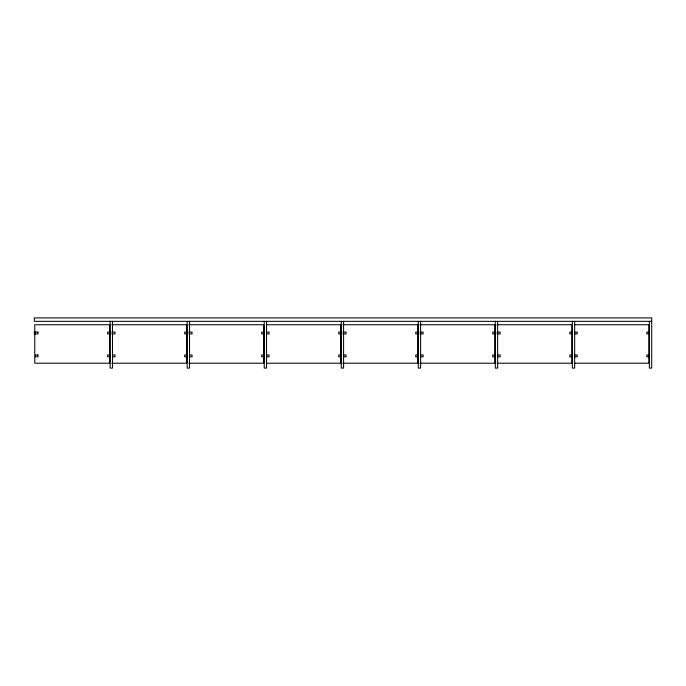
<?xml version="1.0" encoding="UTF-8"?>
<svg xmlns="http://www.w3.org/2000/svg" width="686" height="686" viewBox="0 0 686 686"><rect width="100%" height="100%" fill="white"/><g stroke="black" fill="none" stroke-linecap="round" stroke-linejoin="round"><path stroke-width="1.03" d="M651.7 321.34L34.3 321.34L34.3 317.918L651.7 317.918L651.7 368.082L649.368 368.082L649.368 321.34M111.792 324.752L186.721 324.752L186.721 363.203L111.792 363.203M188.821 324.752L263.75 324.752L263.75 363.203L188.821 363.203M266.923 324.752L340.779 324.752L340.779 332.075M342.88 324.752L417.808 324.752L417.808 363.203L342.88 363.203M419.909 324.752L494.838 324.752L494.838 363.203L419.909 363.203M496.938 324.752L571.867 324.752L571.867 332.075M575.04 324.752L648.896 324.752L648.896 363.203L575.04 363.203M110.163 332.075L107.642 332.075L107.642 333.928L110.163 333.928M111.792 332.075L115.016 332.075L115.016 333.928L111.792 333.928M187.192 332.075L184.671 332.075L184.671 333.928L187.192 333.928M188.821 332.075L192.046 332.075L192.046 333.928L188.821 333.928M264.221 332.075L261.7 332.075L261.7 333.928L264.221 333.928M266.554 332.075L269.075 332.075L269.075 333.928L266.554 333.928M341.251 332.075L338.73 332.075L338.73 333.928L341.251 333.928M342.88 332.075L346.104 332.075L346.104 333.928L342.88 333.928M418.28 332.075L415.759 332.075L415.759 333.928L418.28 333.928M419.909 332.075L423.133 332.075L423.133 333.928L419.909 333.928M495.309 332.075L492.788 332.075L492.788 333.928L495.309 333.928M496.938 332.075L500.163 332.075L500.163 333.928L496.938 333.928M572.338 332.075L569.817 332.075L569.817 333.928L572.338 333.928M574.671 332.075L577.192 332.075L577.192 333.928L574.671 333.928M649.368 332.075L646.847 332.075L646.847 333.928L649.368 333.928M110.163 354.954L107.642 354.954L107.642 356.806L110.163 356.806M112.495 354.954L115.016 354.954L115.016 356.806L112.495 356.806M187.192 354.954L184.671 354.954L184.671 356.806L187.192 356.806M189.525 354.954L192.046 354.954L192.046 356.806L189.525 356.806M264.221 354.954L261.7 354.954L261.7 356.806L264.221 356.806M266.554 354.954L269.075 354.954L269.075 356.806L266.554 356.806M341.251 354.954L338.73 354.954L338.73 356.806L341.251 356.806M343.583 354.954L346.104 354.954L346.104 356.806L343.583 356.806M418.28 354.954L415.759 354.954L415.759 356.806L418.28 356.806M420.612 354.954L423.133 354.954L423.133 356.806L420.612 356.806M495.309 354.954L492.788 354.954L492.788 356.806L495.309 356.806M497.642 354.954L500.163 354.954L500.163 356.806L497.642 356.806M572.338 354.954L569.817 354.954L569.817 356.806L572.338 356.806M574.671 354.954L577.192 354.954L577.192 356.806L574.671 356.806M649.368 354.954L646.847 354.954L646.847 356.806L649.368 356.806M266.923 363.203L340.779 363.203L340.779 334.151M496.938 363.203L571.867 363.203L571.867 334.151M574.671 321.34L574.671 368.082L572.338 368.082L572.338 321.34M497.642 321.34L497.642 368.082L495.309 368.082L495.309 321.34M420.612 321.34L420.612 368.082L418.28 368.082L418.28 321.34M343.583 321.34L343.583 368.082L341.251 368.082L341.251 321.34M266.554 321.34L266.554 368.082L264.221 368.082L264.221 321.34M189.525 321.34L189.525 368.082L187.192 368.082L187.192 321.34M112.495 321.34L112.495 368.082L110.163 368.082L110.163 321.34M35.466 332.075L35.466 333.928M109.691 324.752L34.763 324.752L34.763 363.203L109.691 363.203L109.691 324.752M37.987 332.075L34.3 332.075L34.3 333.928L37.987 333.928L37.987 332.075M37.987 354.954L35.466 354.954L35.466 356.806L37.987 356.806L37.987 354.954"/></g></svg>
